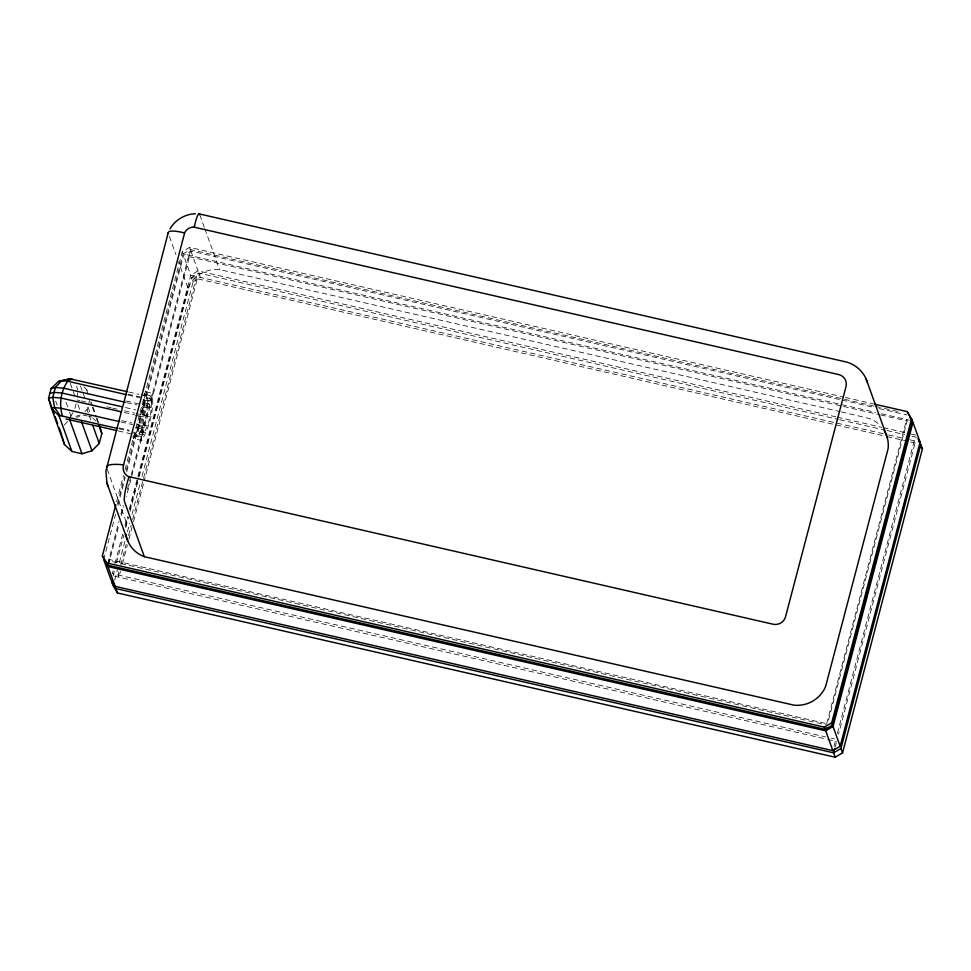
<?xml version="1.0" encoding="UTF-8"?>
<svg xmlns="http://www.w3.org/2000/svg" width="971" height="971" viewBox="0 0 971 971"><rect width="100%" height="100%" fill="white"/><g stroke="black" fill="none" stroke-linecap="round" stroke-linejoin="round"><path stroke-width="0.73" stroke-dasharray="4.86 3.64" d="M77.243 397.078L77.437 392.745M138.185 431.707C139.241 420.188 140.698 407.662 147.082 397.819L151.039 398.729C152.617 410.745 149.012 424.448 142.98 434.959L139.023 434.049L138.185 431.707L142.13 432.617L142.98 434.959M141.754 440.433C139.69 424.776 144.388 406.934 152.253 393.255L144.121 391.386C146.184 407.043 141.487 424.885 133.622 438.564L141.754 440.433C149.631 426.742 154.316 408.9 152.253 393.255M136.049 413.464L141.875 414.787L143.659 404.992L144.157 397.855L143.247 395.318M142.13 432.617C143.198 421.098 144.655 408.573 151.039 398.729M139.023 434.049C145.067 423.538 148.672 409.835 147.082 397.819M74.901 408.415L76.381 402.783M84.914 411.51L87.038 409.507L88.519 403.875M88.883 402.467L89.623 399.651M116.581 501.776L123.499 475.462M125.028 469.612L182.269 251.744L189.588 247.387L843.799 397.115M117.37 503.985L124.664 476.203M126.206 470.352L183.07 253.941L182.269 251.744M103.679 559.551L115.598 514.229M117.904 505.454L125.198 477.671M126.74 471.821L183.592 255.409L190.899 251.052L840.692 399.761M107.842 563.678L118.96 521.403M120.877 514.084L123.183 505.308M127.407 489.226L130.867 476.069M131.255 474.613L188.884 255.276L189.406 256.745L126.4 496.545M108.351 563.799L109.468 559.527M189.321 255.373L190.814 249.693M108.376 565.146L119.105 524.328M121.411 515.552L123.705 506.777M113.073 570.742L112.308 573.667L825.508 736.892M115.003 563.423L122.686 534.171M124.992 525.396L127.298 516.608M129.228 509.302L190.729 275.218L183.592 255.409M125.757 526.476A30.125 29.094 -19.8 0 1 126.485 522.714L128.026 516.851M129.944 509.532L188.058 288.338L178.446 261.636M113.097 575.876L114.639 570.013M116.556 562.707L123.863 534.912M125.793 527.593L128.475 517.349M130.017 511.499L138.853 477.853M139.241 476.385L191.518 277.427L198.824 273.057L838.276 419.411M114.724 580.112L117.418 569.88M119.336 562.561L125.101 540.629M127.407 531.865L129.713 523.09M132.02 514.314L140.467 482.15M142.009 476.3L193.108 281.821L191.518 277.427L885.516 436.246M118.887 572.077L118.122 575.002L118.911 577.199L120.453 571.349M120.817 564.758L126.194 544.282M128.5 535.494L131.194 525.262M132.724 519.4L196.543 276.553L197.331 278.75L144.291 480.645M122.37 564.03L127.371 545.01M128.912 539.16L131.983 527.459M133.525 521.609L143.902 482.102M826.685 723.674L906.598 419.533L907.132 421.001L827.984 722.218M833.98 746.371L835.473 740.679M837.378 733.408L914.257 440.81L915.058 443.007L838.556 734.149M835.145 747.148L836.262 742.876M70.482 416.777L74.536 409.823M118.316 430.93L134.496 434.632L136.583 431.913L139.29 424.643L133.452 423.307M64.268 424.982L68.431 420.759M874.082 406.06L190.377 249.583L183.07 253.941L875.539 412.42M836.007 416.862L198.035 270.86L190.729 275.218L887.118 434.62M193.108 281.821L200.414 277.463L198.824 273.057M75.835 416.341L80.132 415.078M76.709 417.214L79.634 416.547M845.28 397.442L873.342 403.863M875.563 406.4L882.955 408.087M884.435 408.427L900.7 412.153M842.173 400.101L873.184 407.201M879.083 408.548L907.145 414.969M881.462 413.78L909.511 420.2M189.406 256.745L842.148 406.133M843.629 406.473L879.071 414.581M880.551 414.92L907.132 421.001M188.058 288.338A30.125 29.094 -19.8 0 1 219.519 269.574L839.757 411.522M841.238 411.862L869.47 418.537A30.174 29.142 -19.8 0 1 879.277 424.57M837.488 417.202L881.789 427.349M883.27 427.677L905.421 432.75M911.32 434.098L915.75 435.117M839.757 419.739L885.54 430.226M887.009 430.554L904.729 434.62M912.121 436.307L916.551 437.314M888.599 434.959L904.838 438.674M909.827 439.79L918.129 441.72M886.996 436.586L904.717 440.64M910.628 441.999L917.959 443.674M145.225 394.432L153.357 396.302M141.62 394.663L149.752 396.52M128.73 391.993L138.889 394.323M127.978 394.153L144.157 397.855M127.941 395.015L139.69 397.709M147.932 400.161L151.877 401.072M145.165 400.331L149.121 401.241M144.618 402.989L152.75 404.846M142.446 404.312L146.512 405.235M125.963 400.938L143.659 404.992M147.471 406.728L151.415 407.638M126.728 402.625L136.996 404.968M142.676 407.031L146.633 407.929M125.429 407.553L135.697 409.896M77.122 399.967L79.877 400.598M81.248 400.914L90.873 403.123M106.907 406.788L111.277 407.784M112.733 408.123L117.103 409.119M124.385 410.794L134.593 413.124M142.47 414.751L150.614 416.62M145.82 415.77L149.777 416.668M140.285 416.11L144.242 417.008M124.13 412.481L134.399 414.823M135.272 415.2L143.405 417.069M143.441 424.849L147.386 425.747M121.8 420.649L131.995 422.98M138.647 425.14L142.603 426.051M120.865 421.948L132.614 424.63M139.363 426.585L147.507 428.442M82.996 414.993L87.305 415.976M88.749 416.304L91.626 416.972M135.843 427.592L141.268 428.83M140.953 431.537L144.897 432.447M118.887 427.859L129.216 430.226M119.069 428.769L129.228 431.1M136.134 435.299L144.266 437.156M133.877 435.833L140.661 437.387M825.204 723.334L108.97 559.417L109.492 560.886L827.219 725.143M831.419 738.239L834.368 738.919M114.554 576.204L826.297 739.089M827.778 739.429L836.638 741.456M92.682 417.955L95.862 420.929M83.846 386.81L86.71 389.626L87.621 392.163M199.783 214.749L204.335 227.408M204.845 228.804L219.519 269.574M189.588 247.387L190.377 249.583M190.899 251.052L198.035 270.86M169.342 236.329L175.921 254.608M133.585 432.095L134.496 434.632M132.893 436.537L133.622 438.564M91.104 401.824L92.585 405.963M93.082 407.335L96.566 416.996M97.064 418.367L99.042 423.89M92.366 407.274L95.862 416.96M96.36 418.343L97.853 422.506M80.423 385.863L85.011 398.596M88.058 407.067L90.097 412.724M87.038 409.507L88.288 412.978M89.283 415.746L90.776 419.897M107.259 469.296L126.485 522.714M70.3 383.387L74.901 396.18M77.971 404.713L80.023 410.393M66.04 402.31L69.038 410.648M69.548 412.032L71.041 416.207M55.687 401.132L57.204 405.344M86.71 389.626L88.786 396.787M76.636 386.033L77.559 389.857"/><path stroke-width="1.46" d="M123.56 464.842L123.196 466.76A10.28 9.941 -19.8 0 0 128.33 476.53L773.025 624.207A10.329 9.977 -19.8 0 0 785.551 616.743L846.02 386.567A10.329 9.977 -19.8 0 0 838.616 374.539L193.617 227.056A10.28 9.941 -19.8 0 0 184.793 232.324L123.56 464.842A29.603 6.518 12.8 0 0 106.749 467.888M127.274 391.665L69.9 378.848L58.539 381.469L51.135 388.509L48.55 398.365L51.463 408.39L64.474 444.524L71.89 451.442L81.965 453.748L91.978 450.811L99.248 443.431L101.834 433.576L99.443 425.274M168.201 232.834L105.912 470.935L106.907 483L127.941 541.405M874.81 404.203L907.302 411.643L912.412 420.868L832.499 724.997L825.192 729.367L107.478 565.11L102.368 555.885L115.804 504.702M826.467 727.983L825.726 730.835L832.851 750.632L840.158 746.274L920.071 442.133L912.946 422.336L910.058 417.651M832.499 724.997L831.71 722.8L911.623 418.659M840.158 746.274L833.033 726.466L912.946 422.336M834.769 748.568L833.64 752.841L835.23 757.234L842.537 752.877L922.45 448.736L918.712 440.834M842.537 752.877L840.959 748.483L920.86 444.342M170.034 228.853C175.156 219.907 185.048 214.045 195.341 213.766M102.368 555.885L106.676 562.901L824.403 727.158L831.71 722.8M833.033 726.466L825.726 730.835L107.999 566.579L103.679 559.551L110.815 579.359L115.136 586.375L832.851 750.632M840.959 748.483L833.64 752.841L115.925 588.584L111.604 581.556L113.194 585.962L117.503 592.978L835.23 757.234M72.109 379.042L67.691 381.227L61.646 380.705L55.383 387.465L52.786 397.321L54.57 407.626L60.238 415.624L117.612 428.442M69.9 378.848L58.539 381.469M51.135 388.509L55.383 387.465L63.637 388.182L125.259 402.285M49.849 393.437L54.085 392.393L62.35 393.109L122.492 406.873M119.397 421.608L60.615 408.16L54.57 407.626L51.463 408.39L59.097 415.904L60.238 415.624M199.164 213.887L845.899 361.904C856.094 364.38 864.518 372.573 867.455 382.61M126.461 394.687L67.691 381.227C60.882 391.143 58.746 404.337 62.447 415.819M121.205 411.801L61.052 398.037L52.786 397.321L48.55 398.365L54.109 413.792M66.064 418.974L116.836 430.59M125.842 534.099A30.125 29.094 -19.8 0 0 144.339 556.699L794.144 705.201A30.174 29.142 -19.8 0 0 825.641 686.4L888.077 448.796A30.174 29.142 -19.8 0 0 884.12 430.481M912.412 420.868L907.302 411.643M917.911 438.625L920.071 442.133M921.006 446.405L922.45 448.736M106.907 483L108.206 486.58M866.156 379.03L887.191 437.435M824.403 727.158L825.192 729.367M98.848 425.274L101.834 433.576M144.339 556.699L124.604 501.873A29.616 4.843 -71.5 0 1 128.961 476.81M92.767 425.432L99.248 443.431M81.54 421.851L91.978 450.811M69.414 418.889L81.965 453.748M59.097 415.904L71.89 451.442M55.116 416.595L57.641 423.611M59.158 427.823L61.683 434.838M106.676 562.901L107.478 565.11M107.999 566.579L115.136 586.375M115.925 588.584L117.503 592.978M62.083 436.222L64.474 444.524M194.309 227.093A29.616 3.593 -82.6 0 1 199.783 214.725M168.299 233.513A29.616 5.935 20.4 0 1 184.502 232.943"/></g></svg>
